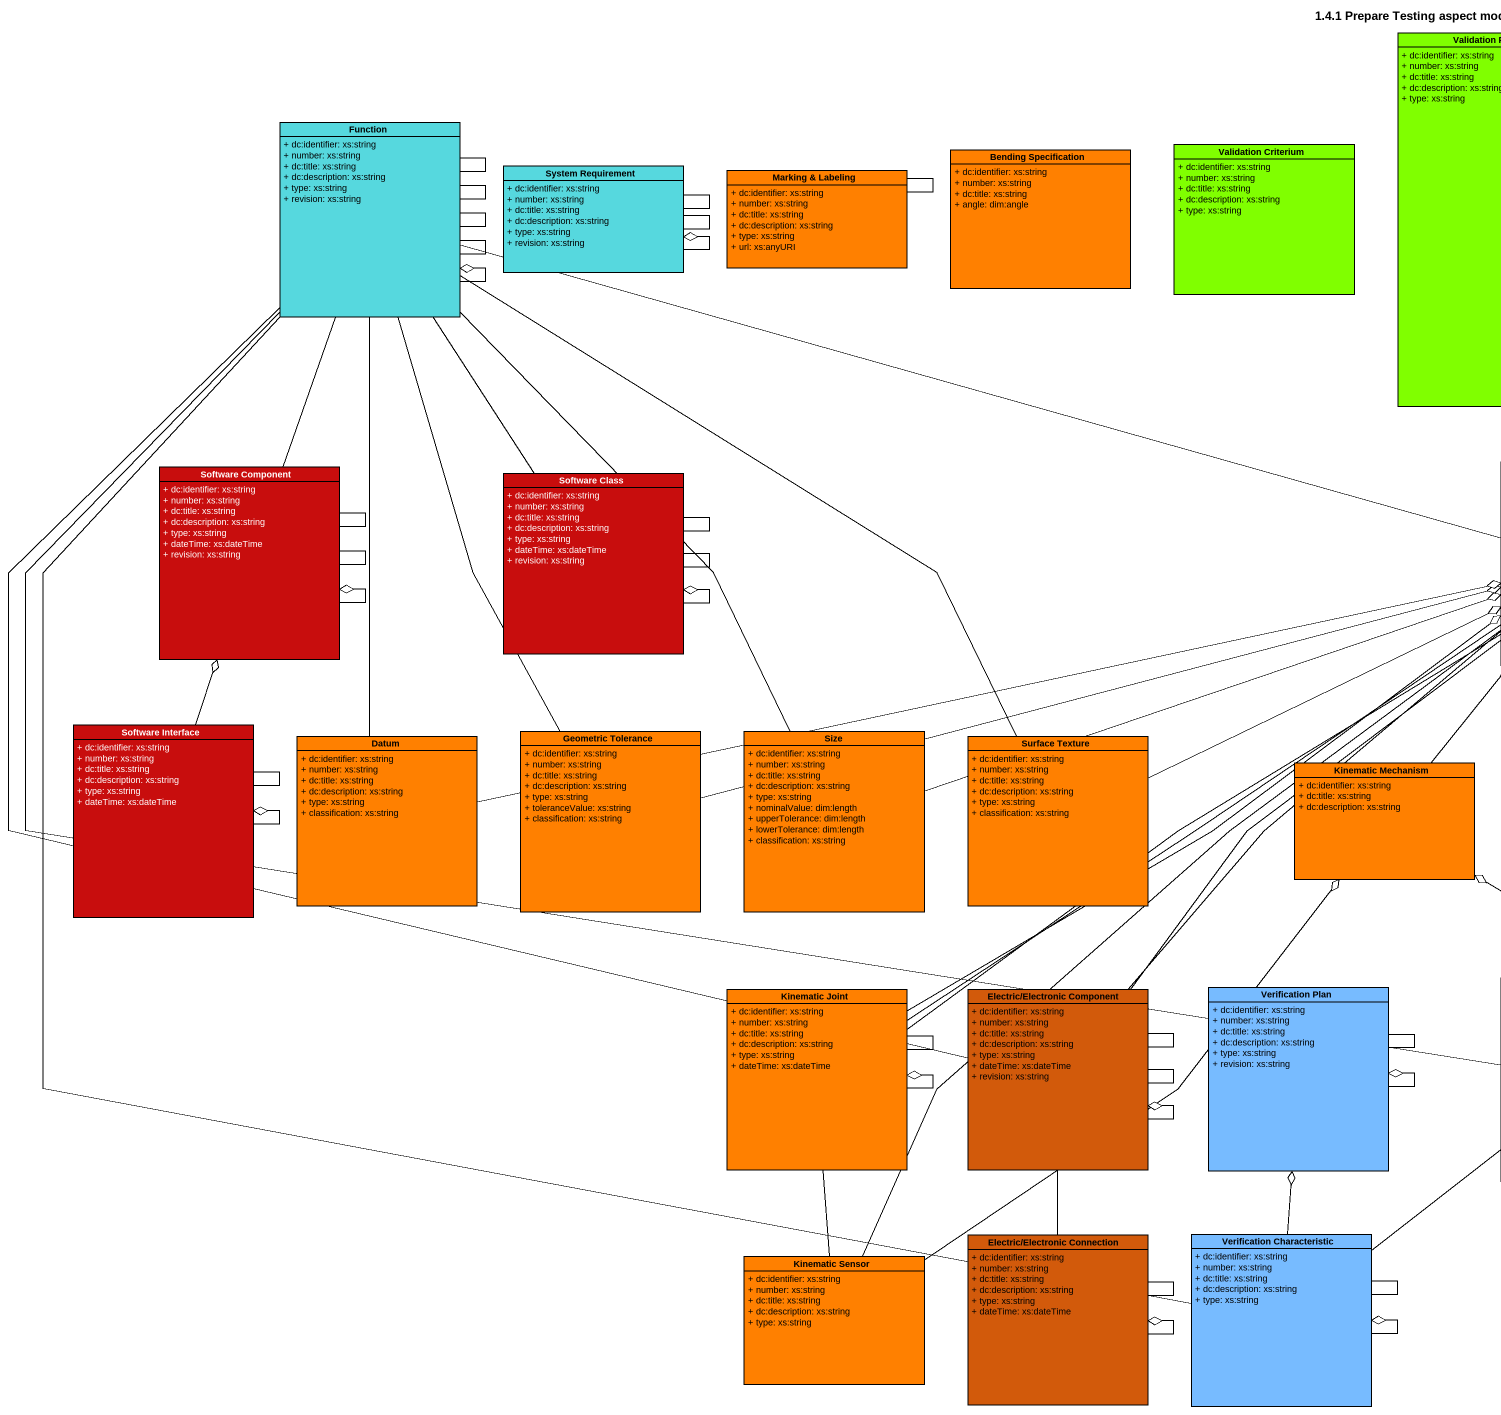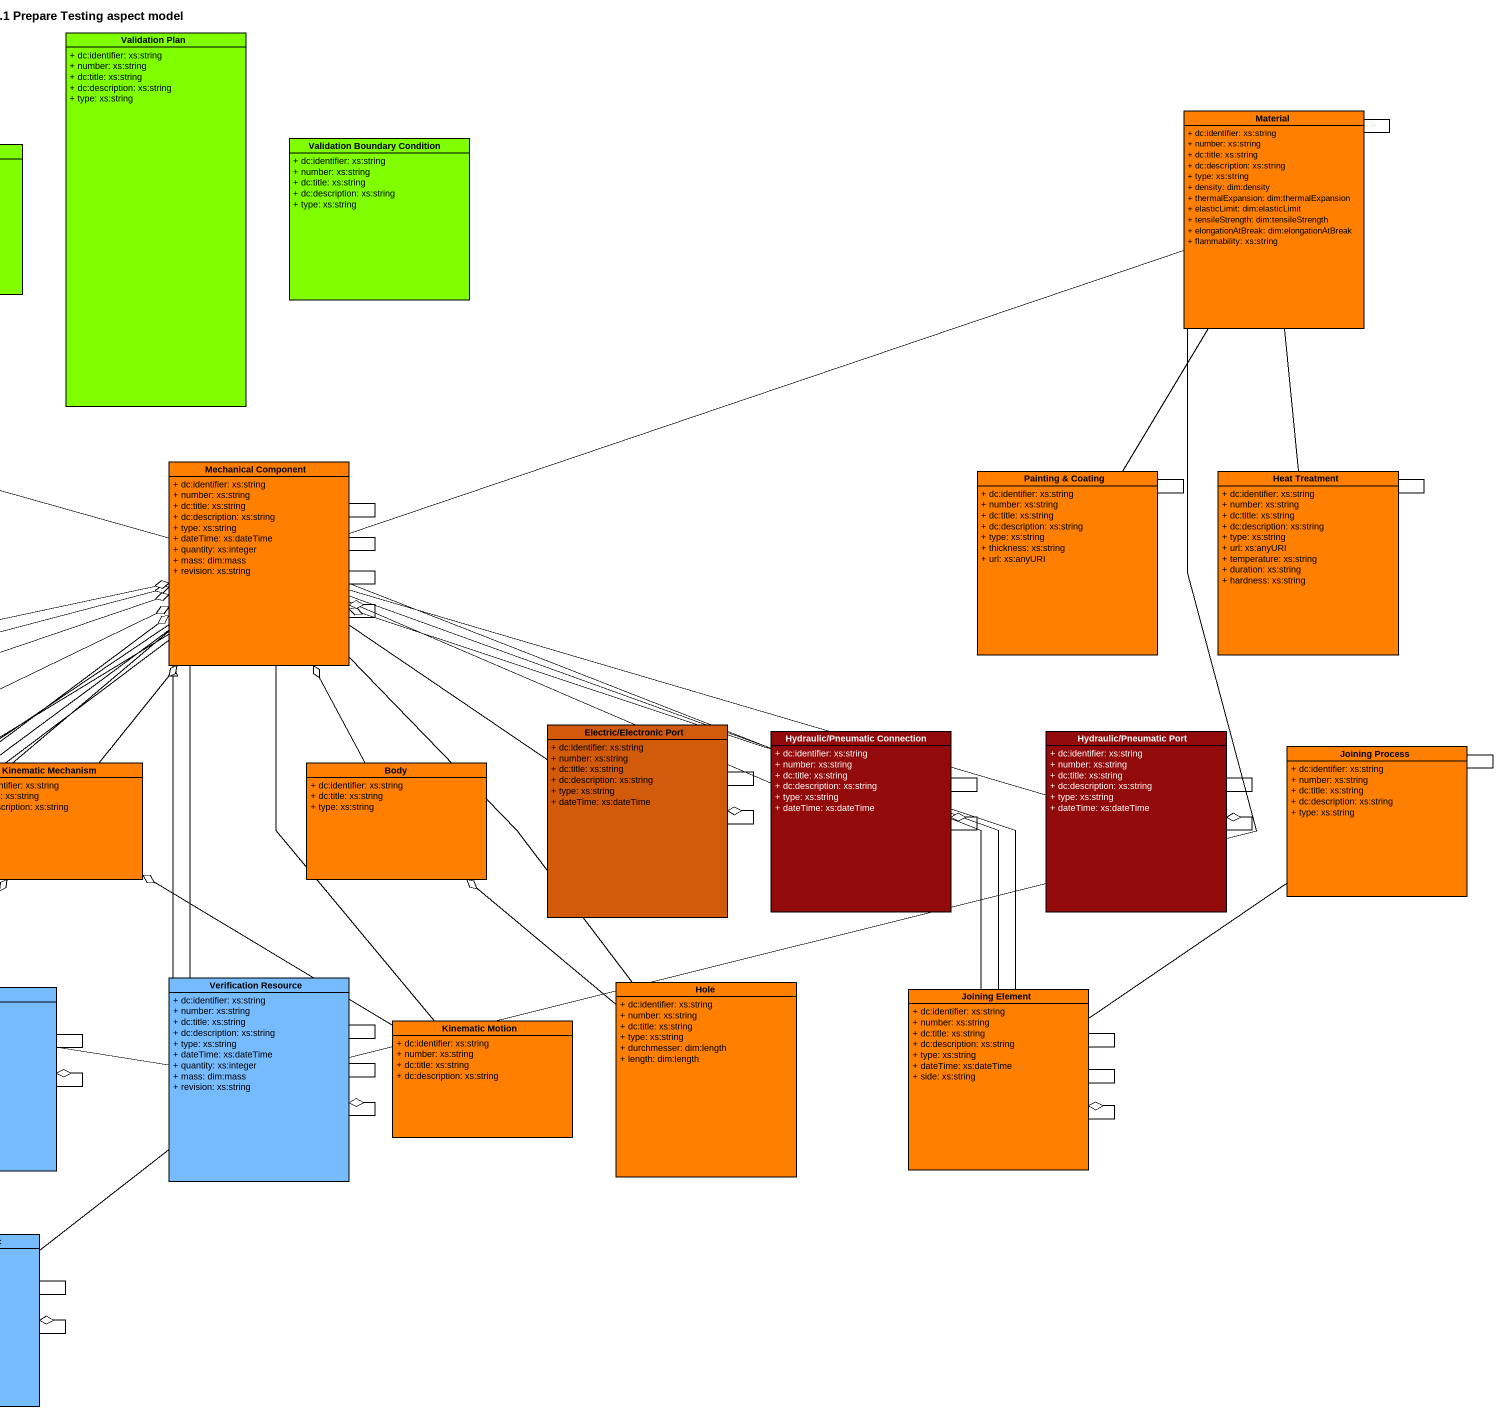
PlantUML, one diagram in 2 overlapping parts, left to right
@startuml
title 1.4.1 Prepare Testing aspect model
hide circle
hide empty members
skinparam classAttributeIconSize 0
class "Validation Plan" as Validation_Plan #80FF00 {
  + dc:identifier: xs:string
  + number: xs:string
  + dc:title: xs:string
  + dc:description: xs:string
  + type: xs:string
}
class Function #56D8DE {
  + dc:identifier: xs:string
  + number: xs:string
  + dc:title: xs:string
  + dc:description: xs:string
  + type: xs:string
  + revision: xs:string
}
class "Validation Boundary Condition" as Validation_Boundary #80FF00 {
  + dc:identifier: xs:string
  + number: xs:string
  + dc:title: xs:string
  + dc:description: xs:string
  + type: xs:string
}
class Material #FF8000 {
  + dc:identifier: xs:string
  + number: xs:string
  + dc:title: xs:string
  + dc:description: xs:string
  + type: xs:string
  + density: dim:density
  + thermalExpansion: dim:thermalExpansion
  + elasticLimit: dim:elasticLimit
  + tensileStrength: dim:tensileStrength
  + elongationAtBreak: dim:elongationAtBreak
  + flammability: xs:string
}
class "System Requirement" as System_Requirement #56D8DE {
  + dc:identifier: xs:string
  + number: xs:string
  + dc:title: xs:string
  + dc:description: xs:string
  + type: xs:string
  + revision: xs:string
}
class "Marking & Labeling" as Marking_Labeling #FF8000 {
  + dc:identifier: xs:string
  + number: xs:string
  + dc:title: xs:string
  + dc:description: xs:string
  + type: xs:string
  + url: xs:anyURI
}
class "Bending Specification" as Bending_Specification #FF8000 {
  + dc:identifier: xs:string
  + number: xs:string
  + dc:title: xs:string
  + angle: dim:angle
}
class "Validation Criterium" as Validation_Criterium #80FF00 {
  + dc:identifier: xs:string
  + number: xs:string
  + dc:title: xs:string
  + dc:description: xs:string
  + type: xs:string
}
class "Software Component" as Software_Component #C80D0D {
  + dc:identifier: xs:string
  + number: xs:string
  + dc:title: xs:string
  + dc:description: xs:string
  + type: xs:string
  + dateTime: xs:dateTime
  + revision: xs:string
}
class "Software Class" as Software_Class #C80D0D {
  + dc:identifier: xs:string
  + number: xs:string
  + dc:title: xs:string
  + dc:description: xs:string
  + type: xs:string
  + dateTime: xs:dateTime
  + revision: xs:string
}
class "Mechanical Component" as Mechanical_Component #FF8000 {
  + dc:identifier: xs:string
  + number: xs:string
  + dc:title: xs:string
  + dc:description: xs:string
  + type: xs:string
  + dateTime: xs:dateTime
  + quantity: xs:integer
  + mass: dim:mass
  + revision: xs:string
}
class "Painting & Coating" as Painting_Coating #FF8000 {
  + dc:identifier: xs:string
  + number: xs:string
  + dc:title: xs:string
  + dc:description: xs:string
  + type: xs:string
  + thickness: xs:string
  + url: xs:anyURI
}
class "Heat Treatment" as Heat_Treatment #FF8000 {
  + dc:identifier: xs:string
  + number: xs:string
  + dc:title: xs:string
  + dc:description: xs:string
  + type: xs:string
  + url: xs:anyURI
  + temperature: xs:string
  + duration: xs:string
  + hardness: xs:string
}
class "Software Interface" as Software_Interface #C80D0D {
  + dc:identifier: xs:string
  + number: xs:string
  + dc:title: xs:string
  + dc:description: xs:string
  + type: xs:string
  + dateTime: xs:dateTime
}
class Datum #FF8000 {
  + dc:identifier: xs:string
  + number: xs:string
  + dc:title: xs:string
  + dc:description: xs:string
  + type: xs:string
  + classification: xs:string
}
class "Geometric Tolerance" as Geometric_Tolerance #FF8000 {
  + dc:identifier: xs:string
  + number: xs:string
  + dc:title: xs:string
  + dc:description: xs:string
  + type: xs:string
  + toleranceValue: xs:string
  + classification: xs:string
}
class Size #FF8000 {
  + dc:identifier: xs:string
  + number: xs:string
  + dc:title: xs:string
  + dc:description: xs:string
  + type: xs:string
  + nominalValue: dim:length
  + upperTolerance: dim:length
  + lowerTolerance: dim:length
  + classification: xs:string
}
class "Surface Texture" as Surface_Texture #FF8000 {
  + dc:identifier: xs:string
  + number: xs:string
  + dc:title: xs:string
  + dc:description: xs:string
  + type: xs:string
  + classification: xs:string
}
class "Electric/Electronic Port" as Electric_Electronic_Port #D25A0B {
  + dc:identifier: xs:string
  + number: xs:string
  + dc:title: xs:string
  + dc:description: xs:string
  + type: xs:string
  + dateTime: xs:dateTime
}
class "Hydraulic/Pneumatic Connection" as Hydraulic_Pneumatic #920A0A {
  + dc:identifier: xs:string
  + number: xs:string
  + dc:title: xs:string
  + dc:description: xs:string
  + type: xs:string
  + dateTime: xs:dateTime
}
class "Hydraulic/Pneumatic Port" as Hydraulic_Pneumatic_Port #920A0A {
  + dc:identifier: xs:string
  + number: xs:string
  + dc:title: xs:string
  + dc:description: xs:string
  + type: xs:string
  + dateTime: xs:dateTime
}
class "Joining Process" as Joining_Process #FF8000 {
  + dc:identifier: xs:string
  + number: xs:string
  + dc:title: xs:string
  + dc:description: xs:string
  + type: xs:string
}
class "Kinematic Mechanism" as Kinematic_Mechanism #FF8000 {
  + dc:identifier: xs:string
  + dc:title: xs:string
  + dc:description: xs:string
}
class Body #FF8000 {
  + dc:identifier: xs:string
  + dc:title: xs:string
  + type: xs:string
}
class "Kinematic Joint" as Kinematic_Joint #FF8000 {
  + dc:identifier: xs:string
  + number: xs:string
  + dc:title: xs:string
  + dc:description: xs:string
  + type: xs:string
  + dateTime: xs:dateTime
}
class "Electric/Electronic Component" as Electric_Electronic #D25A0B {
  + dc:identifier: xs:string
  + number: xs:string
  + dc:title: xs:string
  + dc:description: xs:string
  + type: xs:string
  + dateTime: xs:dateTime
  + revision: xs:string
}
class "Verification Plan" as Verification_Plan #77BBFF {
  + dc:identifier: xs:string
  + number: xs:string
  + dc:title: xs:string
  + dc:description: xs:string
  + type: xs:string
  + revision: xs:string
}
class "Verification Resource" as Verification_Resource #77BBFF {
  + dc:identifier: xs:string
  + number: xs:string
  + dc:title: xs:string
  + dc:description: xs:string
  + type: xs:string
  + dateTime: xs:dateTime
  + quantity: xs:integer
  + mass: dim:mass
  + revision: xs:string
}
class Hole #FF8000 {
  + dc:identifier: xs:string
  + number: xs:string
  + dc:title: xs:string
  + type: xs:string
  + durchmesser: dim:length
  + length: dim:length
}
class "Joining Element" as Joining_Element #FF8000 {
  + dc:identifier: xs:string
  + number: xs:string
  + dc:title: xs:string
  + dc:description: xs:string
  + type: xs:string
  + dateTime: xs:dateTime
  + side: xs:string
}
class "Kinematic Motion" as Kinematic_Motion #FF8000 {
  + dc:identifier: xs:string
  + number: xs:string
  + dc:title: xs:string
  + dc:description: xs:string
}
class "Kinematic Sensor" as Kinematic_Sensor #FF8000 {
  + dc:identifier: xs:string
  + number: xs:string
  + dc:title: xs:string
  + dc:description: xs:string
  + type: xs:string
}
class "Electric/Electronic Connection" as Electric_Electronic_2 #D25A0B {
  + dc:identifier: xs:string
  + number: xs:string
  + dc:title: xs:string
  + dc:description: xs:string
  + type: xs:string
  + dateTime: xs:dateTime
}
class "Verification Characteristic" as Verification_Characteristic #77BBFF {
  + dc:identifier: xs:string
  + number: xs:string
  + dc:title: xs:string
  + dc:description: xs:string
  + type: xs:string
}
Function -- Function
Function -- Function
Function -- Function
Function -- Function
Function --o Function
Material -- Material
System_Requirement -- System_Requirement
System_Requirement -- System_Requirement
System_Requirement --o System_Requirement
Marking_Labeling -- Marking_Labeling
Software_Component -up- Function
Software_Component -- Software_Component
Software_Component -- Software_Component
Software_Component --o Software_Component
Software_Class -up- Function
Software_Class -- Software_Class
Software_Class -- Software_Class
Software_Class --o Software_Class
Mechanical_Component -left- Function
Mechanical_Component -right- Material
Mechanical_Component -- Mechanical_Component
Mechanical_Component -- Mechanical_Component
Mechanical_Component -- Mechanical_Component
Mechanical_Component --o Mechanical_Component
Painting_Coating -up- Material
Painting_Coating -- Painting_Coating
Heat_Treatment -up- Material
Heat_Treatment -- Heat_Treatment
Software_Interface -up-o Software_Component
Software_Interface -- Software_Interface
Software_Interface --o Software_Interface
Datum -up- Function
Datum -right-o Mechanical_Component
Geometric_Tolerance -up- Function
Geometric_Tolerance -right-o Mechanical_Component
Size -up- Function
Size -right-o Mechanical_Component
Surface_Texture -up- Function
Surface_Texture -right-o Mechanical_Component
Electric_Electronic_Port -up- Mechanical_Component
Electric_Electronic_Port -- Electric_Electronic_Port
Electric_Electronic_Port --o Electric_Electronic_Port
Hydraulic_Pneumatic -left- Mechanical_Component
Hydraulic_Pneumatic -- Hydraulic_Pneumatic
Hydraulic_Pneumatic --o Hydraulic_Pneumatic
Hydraulic_Pneumatic_Port -left- Mechanical_Component
Hydraulic_Pneumatic_Port -- Hydraulic_Pneumatic_Port
Hydraulic_Pneumatic_Port --o Hydraulic_Pneumatic_Port
Joining_Process -- Joining_Process
Kinematic_Mechanism -up-o Mechanical_Component
Body -up-o Mechanical_Component
Kinematic_Joint -up- Mechanical_Component
Kinematic_Joint -up- Mechanical_Component
Kinematic_Joint -up-o Mechanical_Component
Kinematic_Joint -- Kinematic_Joint
Kinematic_Joint --o Kinematic_Joint
Electric_Electronic -up- Function
Electric_Electronic -up- Mechanical_Component
Electric_Electronic -up- Mechanical_Component
Electric_Electronic -- Electric_Electronic
Electric_Electronic -- Electric_Electronic
Electric_Electronic --o Electric_Electronic
Verification_Plan -- Verification_Plan
Verification_Plan --o Verification_Plan
Verification_Resource -up- Function
Verification_Resource -up- Material
Verification_Resource -up-|> Mechanical_Component
Verification_Resource -up- Mechanical_Component
Verification_Resource -- Verification_Resource
Verification_Resource -- Verification_Resource
Verification_Resource --o Verification_Resource
Hole -up- Mechanical_Component
Hole -up-o Body
Joining_Element -up- Mechanical_Component
Joining_Element -up- Mechanical_Component
Joining_Element -up-o Mechanical_Component
Joining_Element -up- Joining_Process
Joining_Element -- Joining_Element
Joining_Element -- Joining_Element
Joining_Element --o Joining_Element
Kinematic_Motion -up- Mechanical_Component
Kinematic_Motion -up-o Kinematic_Mechanism
Kinematic_Sensor -up- Mechanical_Component
Kinematic_Sensor -up-o Kinematic_Mechanism
Kinematic_Sensor -up- Kinematic_Joint
Electric_Electronic_2 -up- Electric_Electronic
Electric_Electronic_2 -- Electric_Electronic_2
Electric_Electronic_2 --o Electric_Electronic_2
Verification_Characteristic -up- Function
Verification_Characteristic -up-o Verification_Plan
Verification_Characteristic -up- Verification_Resource
Verification_Characteristic -- Verification_Characteristic
Verification_Characteristic --o Verification_Characteristic
@enduml
